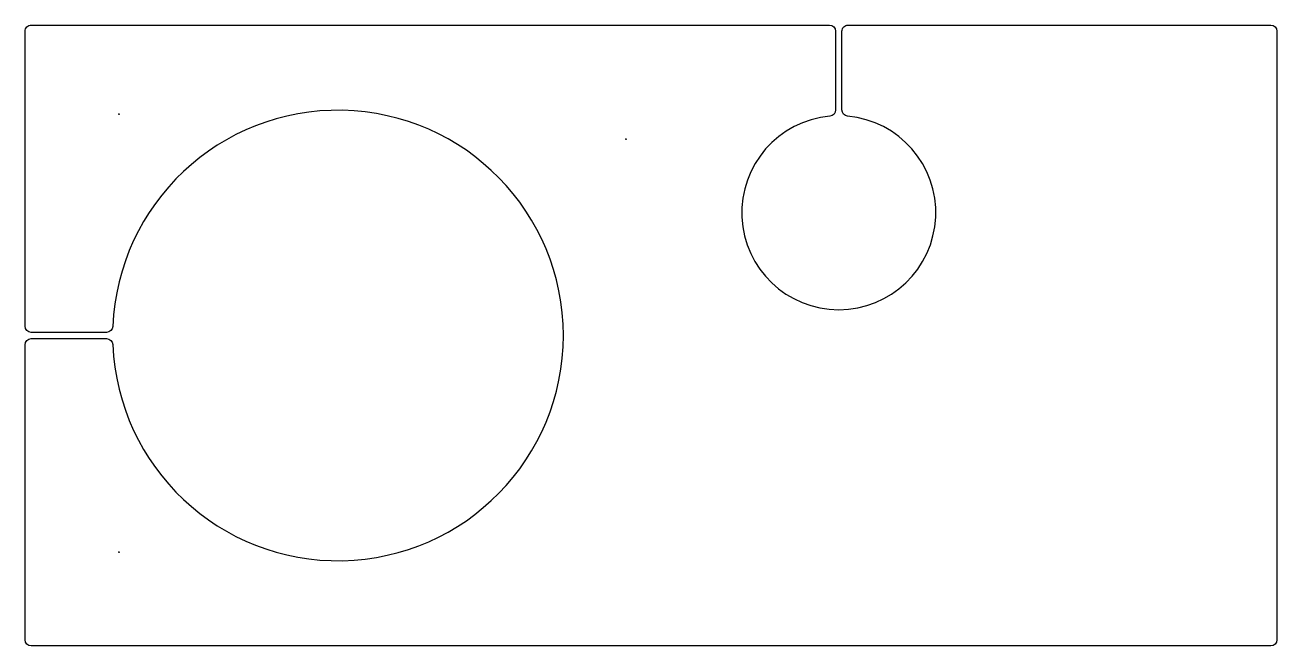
# Model space of a CAD drawing. Header units: millimetres. Extents: x 0 to 200, y 0 to 99.
import ezdxf

# ---------------------------------------------------------------- set-up
doc = ezdxf.new("R2010")
doc.units = ezdxf.units.MM
doc.layers.get('0').update_dxf_attribs({"linetype": 'CONTINUOUS'})

msp = doc.modelspace()

# ---------------------------------------------------------------- linework, layer by layer
msp.add_lwpolyline([(199, 8.552847072295026e-49), (0.9999999999999993, 0, -0.41421356237309503), (-5.551115123125783e-16, 0.9999999999999964), (3.0531133177191805e-15, 48.12500000000001, -0.41421356237309515), (1.0000000000000009, 49.12500000000001), (13.030417908772616, 49.12500000000001, -0.40238552179522974), (14.029595803130107, 48.16554054054055, 49.313054727484634), (14.02959580313011, 51.08445945945945, -0.40238552179522713), (13.030417908772618, 50.125), (0.9999999999999982, 50.125, -0.41421356237309503), (-1.6653345369377348e-15, 51.125), (1.942890293094024e-15, 98.25000000000001, -0.4142135623730951), (0.9999999999999964, 99.25), (128.5, 99.25, -0.4142135623730951), (129.5, 98.25000000000001), (129.49999999999997, 85.681676725155, -0.38779458240880327), (128.59090909090907, 84.68581752969108, 21.954451150103207), (131.40909090909093, 84.68581752969106, -0.3877945824088037), (130.5, 85.681676725155), (130.5, 98.25000000000001, -0.4142135623731002), (131.50000000000003, 99.25), (199, 99.25, -0.4142135623730898), (200, 98.25000000000001), (200, 1, -0.4142135623730951)], format="xyb", close=True)
for centre in [(15.000000223517418, 85.0000012665987), (96.00000143051149, 81.00000120699404), (15.000000223517418, 15.000000223517418)]:
    msp.add_circle(centre, 0.05000000000000001)

doc.saveas('drawing.dxf')
